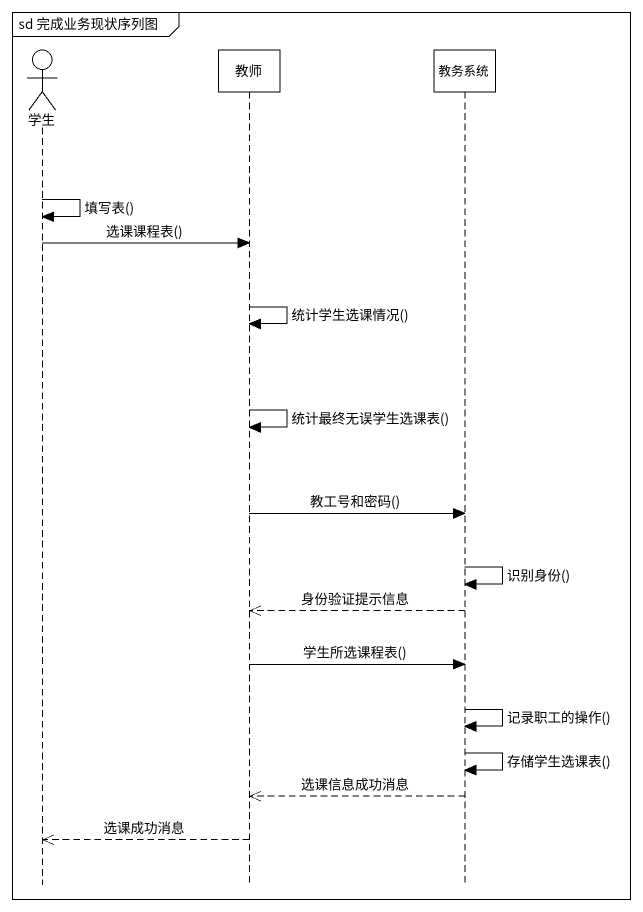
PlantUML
@startuml
mainframe sd 完成业务现状序列图
hide footbox
actor 学生
participant 教师
participant 教务系统

学生 -> 学生 : 填写表()
学生 -> 教师 : 选课课程表()
教师 -> 教师 : 统计学生选课情况()
教师 -> 教师 : 统计最终无误学生选课表()
教师 -> 教务系统 : 教工号和密码()
教务系统 -> 教务系统 : 识别身份()
教务系统 -->> 教师 : 身份验证提示信息
教师 -> 教务系统 : 学生所选课程表()
教务系统 -> 教务系统 : 记录职工的操作()
教务系统 -> 教务系统 : 存储学生选课表()
教务系统 -->> 教师 : 选课信息成功消息
教师 -->> 学生 : 选课成功消息
@enduml
